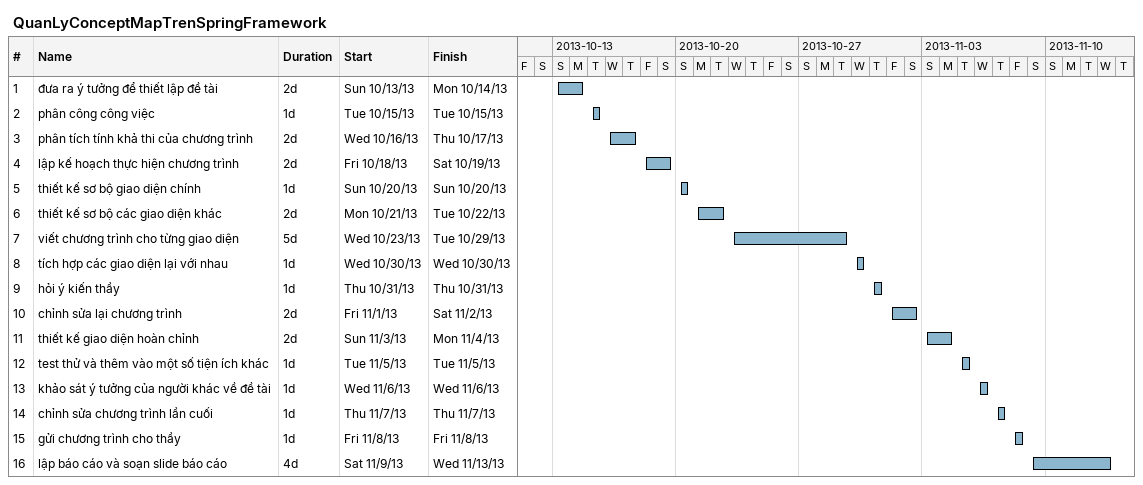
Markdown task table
QuanLyConceptMapTrenSpringFramework

| ID | Task | Duration | Start | Finish |
|---|---|---|---|---|
| 1 | đưa ra ý tưởng để thiết lập đề tài | 2d | 2013-10-13 | 2013-10-14 |
| 2 | phân công công việc | 1d | 2013-10-15 | 2013-10-15 |
| 3 | phân tích tính khả thi của chương trình | 2d | 2013-10-16 | 2013-10-17 |
| 4 | lập kế hoạch thực hiện chương trình | 2d | 2013-10-18 | 2013-10-19 |
| 5 | thiết kế sơ bộ giao diện chính | 1d | 2013-10-20 | 2013-10-20 |
| 6 | thiết kế sơ bộ các giao diện khác | 2d | 2013-10-21 | 2013-10-22 |
| 7 | viết chương trình cho từng giao diện | 5d | 2013-10-23 | 2013-10-29 |
| 8 | tích hợp các giao diện lại với nhau | 1d | 2013-10-30 | 2013-10-30 |
| 9 | hỏi ý kiến thầy | 1d | 2013-10-31 | 2013-10-31 |
| 10 | chỉnh sửa lại chương trình | 2d | 2013-11-01 | 2013-11-02 |
| 11 | thiết kế giao diện hoàn chỉnh | 2d | 2013-11-03 | 2013-11-04 |
| 12 | test thử và thêm vào một số tiện ích khác | 1d | 2013-11-05 | 2013-11-05 |
| 13 | khảo sát ý tưởng của người khác về đề tài | 1d | 2013-11-06 | 2013-11-06 |
| 14 | chỉnh sửa chương trình lần cuối | 1d | 2013-11-07 | 2013-11-07 |
| 15 | gửi chương trình cho thầy | 1d | 2013-11-08 | 2013-11-08 |
| 16 | lập báo cáo và soạn slide báo cáo | 4d | 2013-11-09 | 2013-11-13 |
